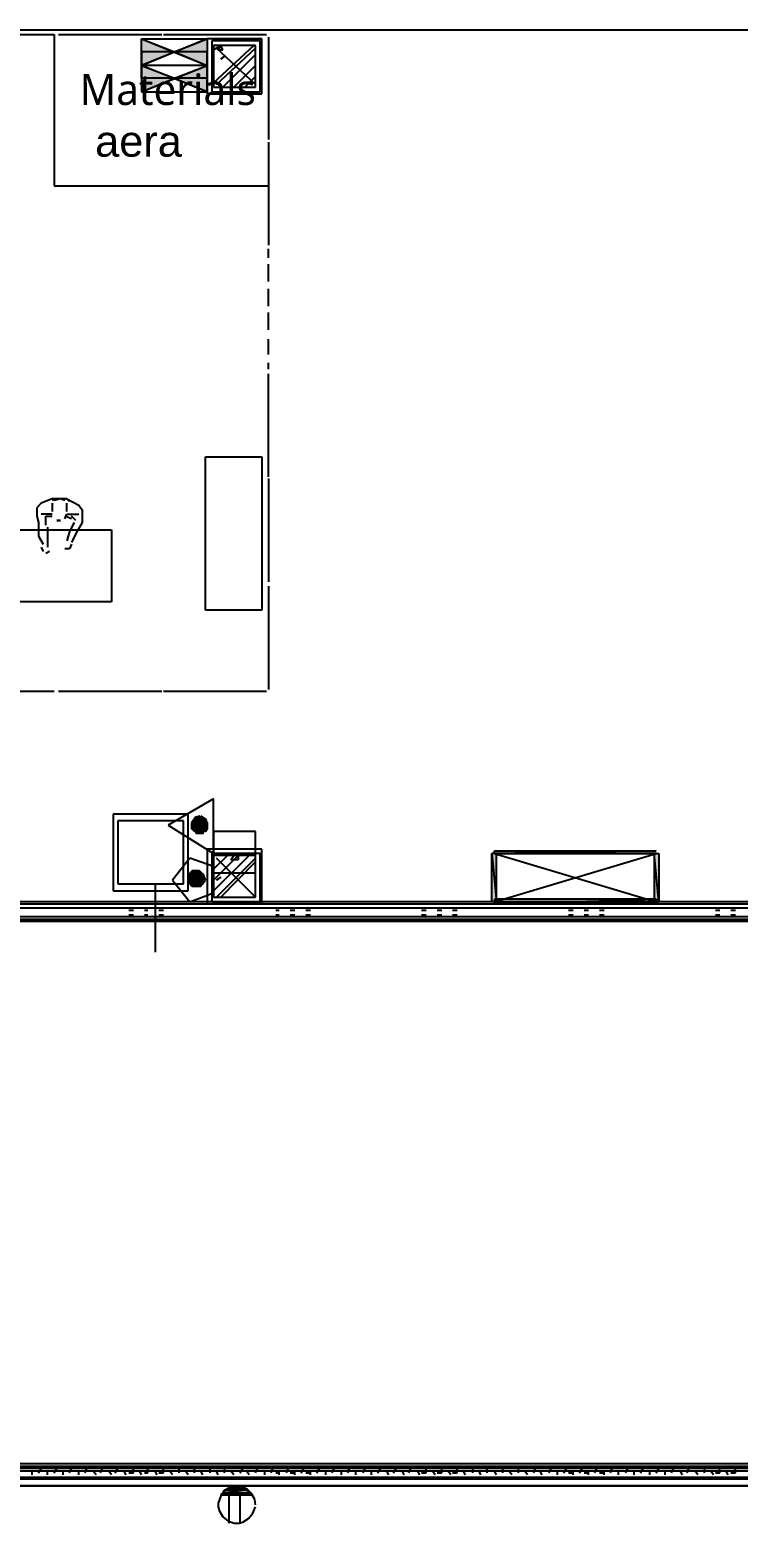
# Model space of a CAD drawing. Header units: millimetres. Extents: x 5 to 415, y 48 to 251.
# Drawn here: x 140.24 to 153.93, y 105.89 to 134.76 of the extents above; entities that cross this region are included whole.
import ezdxf

# ---------------------------------------------------------------- set-up
doc = ezdxf.new("R2010")
doc.units = ezdxf.units.MM
for name, color, linetype in [('H', 7, 'Continuous'), ('P', 7, 'Continuous'), ('T', 7, 'Continuous')]:
    doc.layers.add(name, color=color, linetype=linetype)

msp = doc.modelspace()

# ---------------------------------------------------------------- hatches: boundary and pattern name
at = {"layer": 'H', "linetype": 'Continuous'}
for points in [[(142.416, 134.073), (142.416, 134.585), (143.051, 134.32), (142.416, 134.073)], [(143.669, 134.073), (143.051, 134.32), (143.669, 134.585), (143.669, 134.073)], [(142.416, 133.562), (142.416, 134.073), (143.051, 133.809), (142.416, 133.562)], [(143.669, 133.562), (143.051, 133.809), (143.669, 134.073), (143.669, 133.562)], [(143.422, 119.257), (143.387, 119.292), (143.387, 119.415), (143.422, 119.468), (143.422, 119.257)], [(143.422, 119.257), (143.422, 119.468), (143.475, 119.503), (143.475, 119.257), (143.422, 119.257)], [(143.475, 119.204), (143.475, 119.503), (143.51, 119.503), (143.51, 119.204), (143.475, 119.204)], [(143.51, 119.204), (143.51, 119.503), (143.545, 119.503), (143.545, 119.204), (143.51, 119.204)], [(143.545, 119.204), (143.545, 119.503), (143.598, 119.503), (143.598, 119.204), (143.545, 119.204)], [(143.598, 119.257), (143.598, 119.503), (143.633, 119.468), (143.633, 119.257), (143.598, 119.257)], [(143.633, 119.257), (143.633, 119.468), (143.669, 119.415), (143.669, 119.292), (143.633, 119.257)], [(149.19, 117.898), (149.19, 118.833), (149.26, 118.833), (149.26, 117.898), (149.19, 117.898)], [(149.225, 118.833), (149.225, 118.868), (152.365, 118.868), (152.365, 118.833), (149.225, 118.833)], [(152.312, 117.898), (152.312, 118.833), (152.4, 118.833), (152.4, 117.898), (152.312, 117.898)], [(143.298, 118.286), (143.298, 118.357), (143.334, 118.41), (143.334, 118.286), (143.298, 118.286)], [(143.334, 118.233), (143.334, 118.445), (143.387, 118.445), (143.387, 118.198), (143.334, 118.233)], [(143.387, 118.198), (143.387, 118.498), (143.422, 118.498), (143.422, 118.198), (143.387, 118.198)], [(143.422, 118.198), (143.422, 118.498), (143.475, 118.498), (143.475, 118.198), (143.422, 118.198)], [(143.475, 118.198), (143.475, 118.498), (143.51, 118.498), (143.51, 118.198), (143.475, 118.198)], [(143.51, 118.198), (143.51, 118.498), (143.545, 118.445), (143.545, 118.198), (143.51, 118.198)], [(143.545, 118.233), (143.545, 118.445), (143.598, 118.41), (143.598, 118.233), (143.545, 118.233)], [(149.225, 117.863), (149.225, 117.934), (152.365, 117.934), (152.365, 117.863), (149.225, 117.863)], [(144.022, 106.504), (144.057, 106.557), (144.357, 106.557), (144.445, 106.504), (144.022, 106.504)], [(144.11, 106.557), (144.18, 106.592), (144.233, 106.592), (144.304, 106.557), (144.11, 106.557)], [(143.933, 106.433), (143.969, 106.468), (144.48, 106.468), (144.533, 106.433), (143.933, 106.433)], [(143.969, 106.468), (144.022, 106.504), (144.445, 106.504), (144.48, 106.468), (143.969, 106.468)]]:
    msp.add_hatch(color=256, dxfattribs=at).paths.add_polyline_path(points)

# ---------------------------------------------------------------- linework, layer by layer
at = {"layer": 'P'}
for points in [[(64.629, 134.761), (327.783, 134.761)], [(138.712, 134.673), (140.705, 134.673)], [(140.705, 134.673), (140.705, 131.745)], [(140.794, 134.673), (142.787, 134.673)], [(142.399, 134.585), (143.034, 134.338)], [(142.399, 134.338), (142.399, 134.585)], [(142.399, 134.073), (142.399, 134.585)], [(142.399, 134.585), (143.669, 134.585)], [(142.399, 134.585), (143.669, 134.073)], [(143.669, 134.585), (142.399, 134.073)], [(142.822, 134.673), (144.815, 134.673)], [(143.034, 134.338), (143.669, 134.585)], [(143.669, 134.585), (143.669, 133.526)], [(144.727, 134.585), (143.669, 134.585)], [(143.669, 134.585), (143.669, 134.338)], [(143.669, 134.585), (143.669, 134.073)], [(144.727, 133.526), (144.727, 134.585)], [(144.851, 134.62), (144.851, 132.644)], [(143.034, 134.338), (142.399, 134.338)], [(143.034, 134.338), (142.399, 134.338)], [(142.399, 134.338), (142.399, 134.073)], [(142.399, 134.073), (143.034, 134.338)], [(143.669, 134.338), (143.034, 134.338)], [(143.669, 134.338), (143.034, 134.338)], [(143.034, 134.338), (143.669, 134.073)], [(143.669, 134.073), (143.669, 134.338)], [(143.757, 134.549), (143.757, 133.562)], [(144.692, 134.549), (143.757, 134.549)], [(143.792, 133.738), (144.568, 134.461)], [(143.792, 134.373), (143.933, 134.461)], [(143.792, 134.461), (143.792, 133.65)], [(144.604, 134.461), (143.792, 134.461)], [(144.604, 133.703), (143.845, 134.408)], [(143.845, 133.703), (144.604, 134.408)], [(143.933, 134.461), (143.88, 134.373)], [(143.88, 134.373), (143.969, 134.373)], [(143.969, 134.373), (143.933, 134.461)], [(143.969, 133.65), (144.604, 134.285)], [(144.604, 133.65), (144.604, 134.461)], [(144.692, 133.562), (144.692, 134.549)], [(142.399, 134.073), (143.034, 133.826)], [(142.399, 133.826), (142.399, 134.073)], [(143.669, 134.073), (142.399, 134.073)], [(142.399, 134.073), (142.399, 133.562)], [(142.399, 133.562), (143.669, 134.073)], [(143.669, 133.562), (142.399, 134.073)], [(143.669, 134.073), (142.399, 134.073)], [(143.034, 133.826), (143.669, 134.073)], [(143.669, 134.073), (143.669, 133.826)], [(143.669, 133.562), (143.669, 134.073)], [(144.004, 134.25), (143.933, 134.197)], [(143.933, 134.197), (144.004, 134.25)], [(144.18, 133.65), (144.604, 134.073)], [(143.034, 133.826), (142.399, 133.826)], [(143.034, 133.826), (142.399, 133.826)], [(142.399, 133.826), (142.399, 133.562)], [(142.399, 133.562), (143.034, 133.826)], [(143.669, 133.826), (143.034, 133.826)], [(143.669, 133.826), (143.034, 133.826)], [(143.034, 133.826), (143.669, 133.562)], [(143.669, 133.562), (143.669, 133.826)], [(144.392, 133.65), (144.604, 133.862)], [(142.399, 133.562), (143.669, 133.562)], [(143.669, 133.526), (144.727, 133.526)], [(143.757, 133.562), (144.692, 133.562)], [(143.792, 133.65), (144.604, 133.65)], [(144.851, 132.592), (144.851, 130.598)], [(140.705, 131.745), (144.851, 131.745)], [(144.851, 130.351), (144.851, 130.528)], [(144.851, 129.893), (144.851, 130.228)], [(144.851, 129.417), (144.851, 129.752)], [(144.851, 128.958), (144.851, 129.293)], [(144.851, 128.482), (144.851, 128.782)], [(144.851, 128.199), (144.851, 128.323)], [(144.851, 126.118), (144.851, 128.111)], [(143.633, 123.543), (143.633, 126.506)], [(143.633, 126.506), (144.727, 126.506)], [(144.727, 126.506), (144.727, 123.543)], [(144.851, 126.083), (144.851, 124.09)], [(140.458, 125.607), (140.37, 125.518)], [(140.67, 125.695), (140.458, 125.607)], [(140.723, 125.695), (140.67, 125.659)], [(140.952, 125.695), (140.67, 125.695)], [(140.67, 125.607), (140.67, 125.448)], [(140.829, 125.695), (140.705, 125.659)], [(140.917, 125.659), (140.829, 125.695)], [(140.952, 125.695), (141.182, 125.571)], [(141.005, 125.642), (140.952, 125.695)], [(140.952, 125.448), (140.952, 125.607)], [(140.37, 125.518), (140.37, 125.36)], [(140.37, 125.36), (140.406, 125.236)], [(140.67, 125.395), (140.458, 125.395)], [(140.547, 125.183), (140.547, 125.36)], [(140.547, 125.36), (140.67, 125.36)], [(140.917, 125.307), (140.952, 125.395)], [(141.041, 125.307), (140.917, 125.36)], [(140.952, 125.395), (141.182, 125.395)], [(141.129, 125.271), (141.041, 125.36)], [(141.182, 125.571), (141.252, 125.483)], [(141.252, 125.483), (141.252, 125.307)], [(139.947, 125.095), (141.817, 125.095)], [(140.406, 125.236), (140.406, 124.972)], [(140.582, 125.148), (140.582, 125.024)], [(140.758, 125.271), (140.829, 125.271)], [(140.829, 125.271), (140.758, 125.271)], [(141.005, 125.06), (140.952, 124.883)], [(141.093, 125.236), (141.005, 125.06)], [(141.252, 125.236), (141.129, 125.024)], [(141.252, 125.307), (141.252, 125.236)], [(141.817, 125.095), (141.817, 123.702)], [(140.406, 124.972), (140.494, 124.813)], [(140.458, 124.76), (140.494, 124.672)], [(140.582, 125.024), (140.582, 124.848)], [(140.582, 124.848), (140.582, 124.76)], [(141.041, 124.813), (141.005, 124.725)], [(141.129, 125.024), (141.041, 124.848)], [(140.617, 124.672), (140.547, 124.636)], [(141.005, 124.725), (140.917, 124.725)], [(144.851, 124.001), (144.851, 122.008)], [(141.817, 123.702), (139.947, 123.702)], [(144.727, 123.543), (143.633, 123.543)], [(138.712, 121.973), (140.705, 121.973)], [(140.794, 121.973), (142.787, 121.973)], [(142.822, 121.973), (144.815, 121.973)], [(143.792, 119.892), (142.91, 119.38)], [(143.792, 118.833), (143.792, 119.892)], [(141.852, 119.592), (141.852, 118.11)], [(143.298, 119.592), (141.852, 119.592)], [(143.298, 118.11), (143.298, 119.592)], [(143.528, 119.556), (143.439, 119.539)], [(143.651, 119.486), (143.545, 119.556)], [(141.94, 119.468), (141.94, 118.251)], [(143.21, 119.468), (141.94, 119.468)], [(142.91, 119.38), (143.792, 118.833)], [(143.21, 118.251), (143.21, 119.468)], [(143.439, 119.539), (143.369, 119.433)], [(143.369, 119.309), (143.422, 119.468)], [(143.422, 119.468), (143.369, 119.433)], [(143.369, 119.309), (143.422, 119.468)], [(143.369, 119.433), (143.404, 119.327)], [(143.369, 119.433), (143.369, 119.345)], [(143.369, 119.345), (143.369, 119.433)], [(143.369, 119.433), (143.369, 119.345)], [(143.369, 119.38), (143.369, 119.433)], [(143.369, 119.433), (143.369, 119.345)], [(143.369, 119.345), (143.369, 119.433)], [(143.369, 119.433), (143.369, 119.433)], [(143.369, 119.345), (143.369, 119.433)], [(143.369, 119.433), (143.369, 119.309)], [(143.369, 119.433), (143.369, 119.309)], [(143.369, 119.345), (143.369, 119.38)], [(143.369, 119.309), (143.369, 119.345)], [(143.422, 119.257), (143.369, 119.309)], [(143.404, 119.327), (143.492, 119.257)], [(143.422, 119.257), (143.457, 119.521)], [(143.457, 119.521), (143.422, 119.468)], [(143.422, 119.257), (143.457, 119.521)], [(143.422, 119.468), (143.422, 119.257)], [(143.422, 119.468), (143.422, 119.257)], [(143.422, 119.257), (143.422, 119.468)], [(143.422, 119.468), (143.422, 119.468)], [(143.422, 119.257), (143.422, 119.468)], [(143.422, 119.468), (143.422, 119.468)], [(143.422, 119.468), (143.422, 119.257)], [(143.422, 119.468), (143.422, 119.257)], [(143.457, 119.257), (143.422, 119.257)], [(143.457, 119.521), (143.457, 119.257)], [(143.457, 119.521), (143.457, 119.257)], [(143.457, 119.221), (143.457, 119.521)], [(143.457, 119.257), (143.457, 119.521)], [(143.457, 119.521), (143.457, 119.521)], [(143.457, 119.521), (143.457, 119.257)], [(143.457, 119.521), (143.457, 119.221)], [(143.457, 119.221), (143.51, 119.521)], [(143.51, 119.521), (143.457, 119.521)], [(143.457, 119.221), (143.51, 119.521)], [(143.457, 119.257), (143.457, 119.221)], [(143.492, 119.257), (143.598, 119.292)], [(143.51, 119.521), (143.51, 119.221)], [(143.51, 119.521), (143.51, 119.221)], [(143.51, 119.221), (143.51, 119.521)], [(143.51, 119.521), (143.51, 119.521)], [(143.51, 119.221), (143.51, 119.521)], [(143.51, 119.521), (143.51, 119.521)], [(143.51, 119.521), (143.51, 119.221)], [(143.51, 119.521), (143.51, 119.221)], [(143.51, 119.221), (143.545, 119.521)], [(143.545, 119.521), (143.51, 119.521)], [(143.51, 119.221), (143.545, 119.521)], [(143.545, 119.521), (143.545, 119.221)], [(143.545, 119.521), (143.545, 119.221)], [(143.545, 119.221), (143.581, 119.521)], [(143.581, 119.521), (143.545, 119.521)], [(143.545, 119.221), (143.581, 119.521)], [(143.581, 119.521), (143.581, 119.221)], [(143.581, 119.521), (143.581, 119.221)], [(143.581, 119.257), (143.581, 119.521)], [(143.581, 119.221), (143.581, 119.521)], [(143.581, 119.521), (143.581, 119.521)], [(143.581, 119.521), (143.581, 119.221)], [(143.581, 119.521), (143.581, 119.257)], [(143.633, 119.468), (143.581, 119.521)], [(143.581, 119.257), (143.633, 119.468)], [(143.581, 119.257), (143.633, 119.468)], [(143.581, 119.221), (143.581, 119.257)], [(143.633, 119.257), (143.581, 119.257)], [(143.598, 119.292), (143.669, 119.38)], [(143.633, 119.468), (143.633, 119.257)], [(143.633, 119.468), (143.633, 119.257)], [(143.633, 119.257), (143.633, 119.468)], [(143.633, 119.468), (143.633, 119.468)], [(143.633, 119.257), (143.633, 119.468)], [(143.633, 119.468), (143.633, 119.468)], [(143.633, 119.468), (143.633, 119.257)], [(143.633, 119.468), (143.633, 119.257)], [(143.669, 119.433), (143.633, 119.468)], [(143.633, 119.257), (143.669, 119.433)], [(143.633, 119.257), (143.669, 119.433)], [(143.669, 119.309), (143.633, 119.257)], [(143.669, 119.38), (143.651, 119.486)], [(143.669, 119.433), (143.669, 119.309)], [(143.669, 119.433), (143.669, 119.309)], [(143.669, 119.345), (143.669, 119.433)], [(143.669, 119.309), (143.669, 119.433)], [(143.669, 119.433), (143.669, 119.433)], [(143.669, 119.433), (143.669, 119.309)], [(143.669, 119.38), (143.669, 119.433)], [(143.669, 119.433), (143.669, 119.38)], [(143.669, 119.38), (143.669, 119.345)], [(143.669, 119.345), (143.669, 119.38)], [(143.669, 119.309), (143.669, 119.345)], [(143.792, 119.257), (143.792, 118.463)], [(144.604, 119.257), (143.792, 119.257)], [(144.604, 118.463), (144.604, 119.257)], [(143.51, 119.221), (143.457, 119.221)], [(143.545, 119.221), (143.51, 119.221)], [(143.581, 119.221), (143.545, 119.221)], [(143.334, 118.745), (142.998, 118.322)], [(143.792, 118.586), (143.334, 118.745)], [(143.669, 118.921), (143.669, 117.863)], [(144.727, 118.921), (143.669, 118.921)], [(143.757, 118.833), (143.757, 117.898)], [(144.692, 118.833), (143.757, 118.833)], [(143.792, 118.533), (144.057, 118.798)], [(143.792, 118.322), (144.268, 118.798)], [(143.792, 118.11), (144.48, 118.798)], [(143.792, 118.798), (143.792, 117.987)], [(144.604, 118.798), (143.792, 118.798)], [(144.604, 117.987), (143.845, 118.745)], [(143.845, 117.987), (144.604, 118.745)], [(144.127, 118.71), (144.18, 118.798)], [(144.268, 118.71), (144.127, 118.71)], [(144.268, 118.798), (144.268, 118.71)], [(144.604, 117.987), (144.604, 118.798)], [(144.692, 117.898), (144.692, 118.833)], [(144.727, 117.863), (144.727, 118.921)], [(149.26, 118.833), (149.172, 118.833)], [(149.172, 118.833), (149.26, 117.898)], [(149.172, 118.833), (149.26, 117.898)], [(149.172, 117.898), (149.172, 118.833)], [(152.347, 118.886), (149.225, 118.833)], [(149.225, 118.833), (149.225, 118.886)], [(149.225, 118.886), (152.347, 118.886)], [(152.347, 118.833), (149.225, 118.833)], [(149.225, 118.833), (152.347, 118.833)], [(149.225, 117.898), (152.347, 118.833)], [(149.225, 118.833), (152.347, 117.898)], [(149.26, 117.898), (149.26, 118.833)], [(152.4, 117.898), (152.312, 118.833)], [(152.312, 118.833), (152.312, 117.898)], [(152.4, 117.898), (152.312, 118.833)], [(152.312, 118.833), (152.4, 118.833)], [(152.4, 118.833), (152.4, 117.898)], [(143.298, 118.286), (143.334, 118.41)], [(143.334, 118.41), (143.298, 118.375)], [(143.298, 118.286), (143.334, 118.41)], [(143.404, 118.48), (143.334, 118.375)], [(143.334, 118.463), (143.334, 118.251)], [(143.334, 118.251), (143.334, 118.463)], [(143.334, 118.463), (143.334, 118.251)], [(143.334, 118.41), (143.334, 118.463)], [(143.334, 118.463), (143.334, 118.251)], [(143.334, 118.251), (143.369, 118.463)], [(143.369, 118.463), (143.334, 118.463)], [(143.334, 118.251), (143.369, 118.463)], [(143.334, 118.41), (143.334, 118.286)], [(143.334, 118.41), (143.334, 118.286)], [(143.334, 118.251), (143.334, 118.41)], [(143.334, 118.286), (143.334, 118.41)], [(143.334, 118.41), (143.334, 118.41)], [(143.334, 118.41), (143.334, 118.286)], [(143.334, 118.251), (143.334, 118.41)], [(143.369, 118.498), (143.369, 118.198)], [(143.369, 118.198), (143.369, 118.498)], [(143.369, 118.498), (143.369, 118.198)], [(143.369, 118.463), (143.369, 118.498)], [(143.369, 118.498), (143.369, 118.198)], [(143.369, 118.198), (143.422, 118.498)], [(143.422, 118.498), (143.369, 118.498)], [(143.369, 118.198), (143.422, 118.498)], [(143.369, 118.463), (143.369, 118.198)], [(143.369, 118.198), (143.369, 118.463)], [(143.475, 118.498), (143.404, 118.48)], [(143.422, 118.498), (143.422, 118.198)], [(143.422, 118.498), (143.422, 118.198)], [(143.422, 118.198), (143.457, 118.498)], [(143.457, 118.498), (143.422, 118.498)], [(143.422, 118.198), (143.457, 118.498)], [(143.457, 118.498), (143.457, 118.198)], [(143.457, 118.498), (143.457, 118.198)], [(143.457, 118.198), (143.457, 118.498)], [(143.457, 118.498), (143.457, 118.498)], [(143.457, 118.198), (143.457, 118.498)], [(143.457, 118.498), (143.457, 118.498)], [(143.457, 118.498), (143.457, 118.198)], [(143.457, 118.498), (143.457, 118.198)], [(143.457, 118.198), (143.51, 118.498)], [(143.51, 118.498), (143.457, 118.498)], [(143.457, 118.198), (143.51, 118.498)], [(143.598, 118.428), (143.51, 118.498)], [(143.51, 118.498), (143.51, 118.198)], [(143.51, 118.498), (143.51, 118.198)], [(143.545, 118.463), (143.51, 118.498)], [(143.51, 118.198), (143.545, 118.463)], [(143.51, 118.198), (143.545, 118.463)], [(143.545, 118.463), (143.545, 118.198)], [(143.545, 118.463), (143.545, 118.198)], [(143.545, 118.251), (143.545, 118.463)], [(143.545, 118.198), (143.545, 118.463)], [(143.545, 118.463), (143.545, 118.463)], [(143.545, 118.463), (143.545, 118.198)], [(143.545, 118.463), (143.545, 118.251)], [(143.581, 118.41), (143.545, 118.463)], [(143.545, 118.251), (143.581, 118.41)], [(143.545, 118.251), (143.581, 118.41)], [(143.581, 118.41), (143.581, 118.251)], [(143.581, 118.41), (143.581, 118.251)], [(143.581, 118.286), (143.581, 118.41)], [(143.581, 118.251), (143.581, 118.41)], [(143.581, 118.41), (143.581, 118.41)], [(143.581, 118.41), (143.581, 118.251)], [(143.581, 118.286), (143.581, 118.41)], [(143.581, 118.41), (143.581, 118.375)], [(143.633, 118.322), (143.598, 118.428)], [(143.792, 118.075), (143.792, 118.586)], [(143.792, 118.463), (144.604, 118.463)], [(143.933, 117.987), (144.604, 118.674)], [(141.852, 118.11), (143.298, 118.11)], [(141.94, 118.251), (143.21, 118.251)], [(142.663, 118.251), (142.663, 116.928)], [(142.998, 118.322), (143.334, 117.898)], [(143.298, 118.375), (143.298, 118.375)], [(143.298, 118.375), (143.298, 118.375)], [(143.298, 118.375), (143.298, 118.286)], [(143.298, 118.322), (143.298, 118.286)], [(143.298, 118.286), (143.298, 118.322)], [(143.334, 118.286), (143.298, 118.286)], [(143.334, 118.375), (143.351, 118.269)], [(143.334, 118.286), (143.334, 118.251)], [(143.369, 118.198), (143.334, 118.251)], [(143.351, 118.269), (143.457, 118.198)], [(143.422, 118.198), (143.369, 118.198)], [(143.457, 118.198), (143.422, 118.198)], [(143.457, 118.198), (143.563, 118.233)], [(143.51, 118.198), (143.457, 118.198)], [(143.545, 118.198), (143.51, 118.198)], [(143.545, 118.198), (143.545, 118.251)], [(143.581, 118.251), (143.545, 118.251)], [(143.563, 118.233), (143.633, 118.322)], [(143.581, 118.375), (143.581, 118.286)], [(143.581, 118.286), (143.581, 118.375)], [(143.581, 118.375), (143.581, 118.286)], [(143.581, 118.375), (143.581, 118.286)], [(143.581, 118.286), (143.581, 118.375)], [(143.581, 118.375), (143.581, 118.375)], [(143.581, 118.286), (143.581, 118.375)], [(143.581, 118.375), (143.581, 118.322)], [(143.581, 118.322), (143.581, 118.286)], [(143.581, 118.251), (143.581, 118.286)], [(143.933, 118.375), (143.845, 118.322)], [(143.845, 118.322), (143.933, 118.375)], [(57.221, 117.863), (367.524, 117.863)], [(167.164, 117.898), (64.682, 117.898)], [(64.682, 117.863), (167.164, 117.863)], [(143.334, 117.898), (143.792, 118.075)], [(143.669, 117.863), (144.727, 117.863)], [(143.757, 117.898), (144.692, 117.898)], [(143.792, 117.987), (144.604, 117.987)], [(149.26, 117.898), (149.172, 117.898)], [(149.225, 117.951), (149.225, 117.863)], [(149.225, 117.863), (152.347, 117.951)], [(152.347, 117.951), (149.225, 117.951)], [(149.225, 117.863), (152.347, 117.951)], [(152.347, 117.863), (149.225, 117.863)], [(152.312, 117.898), (152.4, 117.898)], [(152.347, 117.951), (152.347, 117.863)], [(167.164, 117.775), (64.717, 117.775)], [(131.427, 117.616), (167.164, 117.616)], [(131.427, 117.616), (167.164, 117.616)], [(131.427, 117.563), (167.164, 117.563)], [(131.427, 117.563), (167.164, 117.563)], [(131.427, 117.528), (167.164, 117.528)], [(142.152, 117.74), (142.24, 117.74)], [(142.152, 117.651), (142.24, 117.651)], [(142.152, 117.563), (142.24, 117.563)], [(142.452, 117.74), (142.522, 117.74)], [(142.452, 117.651), (142.522, 117.651)], [(142.452, 117.563), (142.522, 117.563)], [(142.734, 117.74), (142.822, 117.74)], [(142.734, 117.651), (142.822, 117.651)], [(142.734, 117.563), (142.822, 117.563)], [(144.992, 117.74), (145.062, 117.74)], [(144.992, 117.651), (145.062, 117.651)], [(144.992, 117.563), (145.062, 117.563)], [(145.274, 117.74), (145.362, 117.74)], [(145.274, 117.651), (145.362, 117.651)], [(145.274, 117.563), (145.362, 117.563)], [(145.574, 117.74), (145.662, 117.74)], [(145.574, 117.651), (145.662, 117.651)], [(145.574, 117.563), (145.662, 117.563)], [(147.814, 117.74), (147.902, 117.74)], [(147.814, 117.651), (147.902, 117.651)], [(147.814, 117.563), (147.902, 117.563)], [(148.114, 117.74), (148.202, 117.74)], [(148.114, 117.651), (148.202, 117.651)], [(148.114, 117.563), (148.202, 117.563)], [(148.414, 117.74), (148.502, 117.74)], [(148.414, 117.651), (148.502, 117.651)], [(148.414, 117.563), (148.502, 117.563)], [(150.654, 117.74), (150.742, 117.74)], [(150.654, 117.651), (150.742, 117.651)], [(150.654, 117.563), (150.742, 117.563)], [(150.954, 117.74), (151.042, 117.74)], [(150.954, 117.651), (151.042, 117.651)], [(150.954, 117.563), (151.042, 117.563)], [(151.253, 117.74), (151.342, 117.74)], [(151.253, 117.651), (151.342, 117.651)], [(151.253, 117.563), (151.342, 117.563)], [(153.494, 117.74), (153.582, 117.74)], [(153.494, 117.651), (153.582, 117.651)], [(153.494, 117.563), (153.582, 117.563)], [(153.793, 117.74), (153.882, 117.74)], [(153.793, 117.651), (153.882, 117.651)], [(153.793, 117.563), (153.882, 117.563)], [(167.164, 107.033), (131.427, 107.033)], [(167.164, 106.98), (131.427, 106.98)], [(167.164, 106.98), (131.427, 106.98)], [(167.164, 106.945), (131.427, 106.945)], [(167.164, 106.892), (131.427, 106.892)], [(140.282, 106.821), (140.282, 106.892)], [(140.406, 106.856), (140.458, 106.945)], [(140.582, 106.821), (140.582, 106.892)], [(140.705, 106.856), (140.758, 106.945)], [(140.882, 106.821), (140.882, 106.892)], [(141.005, 106.856), (141.041, 106.945)], [(141.182, 106.821), (141.182, 106.892)], [(141.305, 106.856), (141.34, 106.945)], [(141.517, 106.821), (141.464, 106.892)], [(141.605, 106.856), (141.64, 106.945)], [(141.817, 106.821), (141.764, 106.892)], [(141.887, 106.856), (141.94, 106.945)], [(142.099, 106.821), (142.064, 106.892)], [(142.152, 106.98), (142.24, 106.98)], [(142.152, 106.856), (142.24, 106.856)], [(142.24, 106.856), (142.24, 106.945)], [(142.399, 106.821), (142.363, 106.892)], [(142.452, 106.98), (142.522, 106.98)], [(142.452, 106.856), (142.522, 106.856)], [(142.522, 106.856), (142.522, 106.945)], [(142.699, 106.821), (142.663, 106.892)], [(142.734, 106.98), (142.822, 106.98)], [(142.734, 106.856), (142.822, 106.856)], [(142.822, 106.856), (142.822, 106.945)], [(142.998, 106.821), (142.946, 106.892)], [(143.122, 106.856), (143.122, 106.945)], [(143.298, 106.821), (143.245, 106.892)], [(143.422, 106.856), (143.422, 106.945)], [(143.581, 106.821), (143.545, 106.892)], [(143.722, 106.856), (143.722, 106.945)], [(143.88, 106.821), (143.845, 106.892)], [(144.004, 106.856), (144.004, 106.945)], [(144.18, 106.821), (144.127, 106.892)], [(144.304, 106.856), (144.357, 106.945)], [(144.48, 106.821), (144.427, 106.892)], [(144.604, 106.856), (144.639, 106.945)], [(144.78, 106.821), (144.78, 106.892)], [(144.903, 106.856), (144.939, 106.945)], [(144.992, 106.98), (145.062, 106.98)], [(144.992, 106.856), (145.062, 106.856)], [(145.062, 106.821), (145.062, 106.892)], [(145.203, 106.856), (145.239, 106.945)], [(145.274, 106.98), (145.362, 106.98)], [(145.274, 106.856), (145.362, 106.856)], [(145.362, 106.821), (145.362, 106.892)], [(145.486, 106.856), (145.538, 106.945)], [(145.574, 106.98), (145.662, 106.98)], [(145.574, 106.856), (145.662, 106.856)], [(145.662, 106.821), (145.662, 106.892)], [(145.785, 106.856), (145.838, 106.945)], [(145.962, 106.821), (145.962, 106.892)], [(146.085, 106.856), (146.121, 106.945)], [(146.262, 106.821), (146.262, 106.892)], [(146.385, 106.856), (146.42, 106.945)], [(146.544, 106.821), (146.544, 106.892)], [(146.685, 106.856), (146.72, 106.945)], [(146.844, 106.821), (146.844, 106.892)], [(146.967, 106.856), (147.02, 106.945)], [(147.179, 106.821), (147.144, 106.892)], [(147.267, 106.856), (147.32, 106.945)], [(147.479, 106.821), (147.443, 106.892)], [(147.567, 106.856), (147.602, 106.945)], [(147.779, 106.821), (147.743, 106.892)], [(147.814, 106.98), (147.902, 106.98)], [(147.814, 106.856), (147.902, 106.856)], [(147.902, 106.856), (147.902, 106.945)], [(148.078, 106.821), (148.026, 106.892)], [(148.114, 106.98), (148.202, 106.98)], [(148.114, 106.856), (148.202, 106.856)], [(148.202, 106.856), (148.202, 106.945)], [(148.378, 106.821), (148.325, 106.892)], [(148.414, 106.98), (148.502, 106.98)], [(148.414, 106.856), (148.502, 106.856)], [(148.502, 106.856), (148.502, 106.945)], [(148.661, 106.821), (148.625, 106.892)], [(148.802, 106.856), (148.802, 106.945)], [(148.96, 106.821), (148.925, 106.892)], [(149.084, 106.856), (149.084, 106.945)], [(149.26, 106.821), (149.225, 106.892)], [(149.384, 106.856), (149.384, 106.945)], [(149.56, 106.821), (149.507, 106.892)], [(149.684, 106.856), (149.684, 106.945)], [(149.86, 106.821), (149.807, 106.892)], [(149.983, 106.856), (150.019, 106.945)], [(150.142, 106.821), (150.107, 106.892)], [(150.283, 106.856), (150.319, 106.945)], [(150.442, 106.821), (150.442, 106.892)], [(150.566, 106.856), (150.618, 106.945)], [(150.654, 106.98), (150.742, 106.98)], [(150.654, 106.856), (150.742, 106.856)], [(150.742, 106.821), (150.742, 106.892)], [(150.865, 106.856), (150.918, 106.945)], [(150.954, 106.98), (151.042, 106.98)], [(150.954, 106.856), (151.042, 106.856)], [(151.042, 106.821), (151.042, 106.892)], [(151.165, 106.856), (151.201, 106.945)], [(151.253, 106.98), (151.342, 106.98)], [(151.253, 106.856), (151.342, 106.856)], [(151.342, 106.821), (151.342, 106.892)], [(151.465, 106.856), (151.5, 106.945)], [(151.624, 106.821), (151.624, 106.892)], [(151.765, 106.856), (151.8, 106.945)], [(151.924, 106.821), (151.924, 106.892)], [(152.047, 106.856), (152.1, 106.945)], [(152.224, 106.821), (152.224, 106.892)], [(152.347, 106.856), (152.4, 106.945)], [(152.523, 106.821), (152.523, 106.892)], [(152.647, 106.856), (152.682, 106.945)], [(152.859, 106.821), (152.823, 106.892)], [(152.947, 106.856), (152.982, 106.945)], [(153.158, 106.821), (153.106, 106.892)], [(153.282, 106.856), (153.282, 106.945)], [(153.458, 106.821), (153.405, 106.892)], [(153.494, 106.98), (153.582, 106.98)], [(153.494, 106.856), (153.582, 106.856)], [(153.582, 106.856), (153.582, 106.945)], [(153.741, 106.821), (153.705, 106.892)], [(153.793, 106.98), (153.882, 106.98)], [(153.793, 106.856), (153.882, 106.856)], [(153.882, 106.856), (153.882, 106.945)], [(167.164, 106.768), (131.427, 106.768)], [(167.164, 106.733), (131.427, 106.733)], [(131.427, 106.609), (167.164, 106.609)], [(167.164, 106.609), (131.427, 106.609)], [(142.152, 106.768), (142.24, 106.768)], [(142.452, 106.768), (142.522, 106.768)], [(142.734, 106.768), (142.822, 106.768)], [(144.004, 106.521), (144.057, 106.557)], [(144.127, 106.592), (144.022, 106.521)], [(144.127, 106.592), (144.022, 106.521)], [(144.11, 106.574), (144.039, 106.539)], [(144.357, 106.557), (144.057, 106.557)], [(144.057, 106.557), (144.092, 106.557)], [(144.357, 106.557), (144.057, 106.557)], [(144.057, 106.557), (144.427, 106.521)], [(144.057, 106.557), (144.427, 106.521)], [(144.092, 106.557), (144.18, 106.609)], [(144.304, 106.557), (144.092, 106.557)], [(144.304, 106.557), (144.092, 106.557)], [(144.092, 106.557), (144.357, 106.557)], [(144.092, 106.557), (144.357, 106.557)], [(144.198, 106.609), (144.11, 106.574)], [(144.198, 106.609), (144.127, 106.592)], [(144.198, 106.609), (144.127, 106.592)], [(144.18, 106.609), (144.304, 106.557)], [(144.286, 106.609), (144.198, 106.609)], [(144.286, 106.609), (144.198, 106.609)], [(144.286, 106.609), (144.198, 106.609)], [(144.216, 106.609), (144.304, 106.557)], [(144.304, 106.557), (144.216, 106.609)], [(144.41, 106.557), (144.286, 106.609)], [(144.41, 106.557), (144.286, 106.609)], [(144.374, 106.574), (144.286, 106.609)], [(144.357, 106.557), (144.304, 106.557)], [(144.427, 106.521), (144.357, 106.557)], [(144.445, 106.539), (144.374, 106.574)], [(144.515, 106.468), (144.41, 106.557)], [(144.515, 106.468), (144.41, 106.557)], [(144.992, 106.768), (145.062, 106.768)], [(145.274, 106.768), (145.362, 106.768)], [(145.574, 106.768), (145.662, 106.768)], [(147.814, 106.768), (147.902, 106.768)], [(148.114, 106.768), (148.202, 106.768)], [(148.414, 106.768), (148.502, 106.768)], [(150.654, 106.768), (150.742, 106.768)], [(150.954, 106.768), (151.042, 106.768)], [(151.253, 106.768), (151.342, 106.768)], [(153.494, 106.768), (153.582, 106.768)], [(153.793, 106.768), (153.882, 106.768)], [(143.933, 106.415), (143.88, 106.274)], [(143.933, 106.415), (143.88, 106.274)], [(143.88, 106.274), (143.88, 106.204)], [(143.88, 106.274), (143.88, 106.204)], [(144.022, 106.521), (143.933, 106.415)], [(144.022, 106.521), (143.933, 106.415)], [(143.933, 106.433), (143.969, 106.468)], [(144.515, 106.433), (143.933, 106.433)], [(143.933, 106.433), (144.515, 106.433)], [(144.039, 106.539), (143.969, 106.468)], [(143.969, 106.468), (144.004, 106.521)], [(144.48, 106.468), (143.969, 106.468)], [(144.48, 106.468), (143.969, 106.468)], [(143.969, 106.468), (144.515, 106.433)], [(143.969, 106.468), (144.515, 106.433)], [(144.427, 106.521), (144.004, 106.521)], [(144.427, 106.521), (144.004, 106.521)], [(144.004, 106.521), (144.48, 106.468)], [(144.004, 106.521), (144.48, 106.468)], [(144.092, 105.886), (144.092, 106.433)], [(144.304, 105.886), (144.304, 106.433)], [(144.48, 106.468), (144.427, 106.521)], [(144.551, 106.433), (144.445, 106.539)], [(144.515, 106.433), (144.48, 106.468)], [(144.586, 106.345), (144.515, 106.468)], [(144.586, 106.345), (144.515, 106.468)], [(144.604, 106.239), (144.586, 106.345)], [(144.604, 106.239), (144.586, 106.345)], [(143.88, 106.204), (143.898, 106.133)], [(143.88, 106.204), (143.898, 106.133)], [(143.898, 106.133), (143.969, 106.01)], [(143.898, 106.133), (143.969, 106.01)], [(143.969, 106.01), (144.074, 105.922)], [(143.969, 106.01), (144.074, 105.922)], [(144.357, 105.904), (144.463, 105.974)], [(144.357, 105.904), (144.463, 105.974)], [(144.463, 105.974), (144.551, 106.08)], [(144.463, 105.974), (144.551, 106.08)], [(144.551, 106.08), (144.604, 106.204)], [(144.551, 106.08), (144.604, 106.204)], [(144.074, 105.922), (144.198, 105.886)], [(144.074, 105.922), (144.198, 105.886)], [(144.198, 105.886), (144.286, 105.886)], [(144.198, 105.886), (144.286, 105.886)], [(144.286, 105.886), (144.357, 105.904)], [(144.286, 105.886), (144.357, 105.904)]]:
    msp.add_lwpolyline(points, dxfattribs=at)

# ---------------------------------------------------------------- texts
at = {"layer": 'T', "char_height": 0.6, "attachment_point": 7}
for s, insert in [('{\\fMeiryo UI|b0|i0|c0|p18;Materials}', (141.2, 133.3)), ('{\\fArial|b0|i0|c0|p18;aera}', (141.5, 132.3))]:
    msp.add_mtext(s, dxfattribs=dict(at, insert=insert))

doc.saveas('drawing.dxf')
